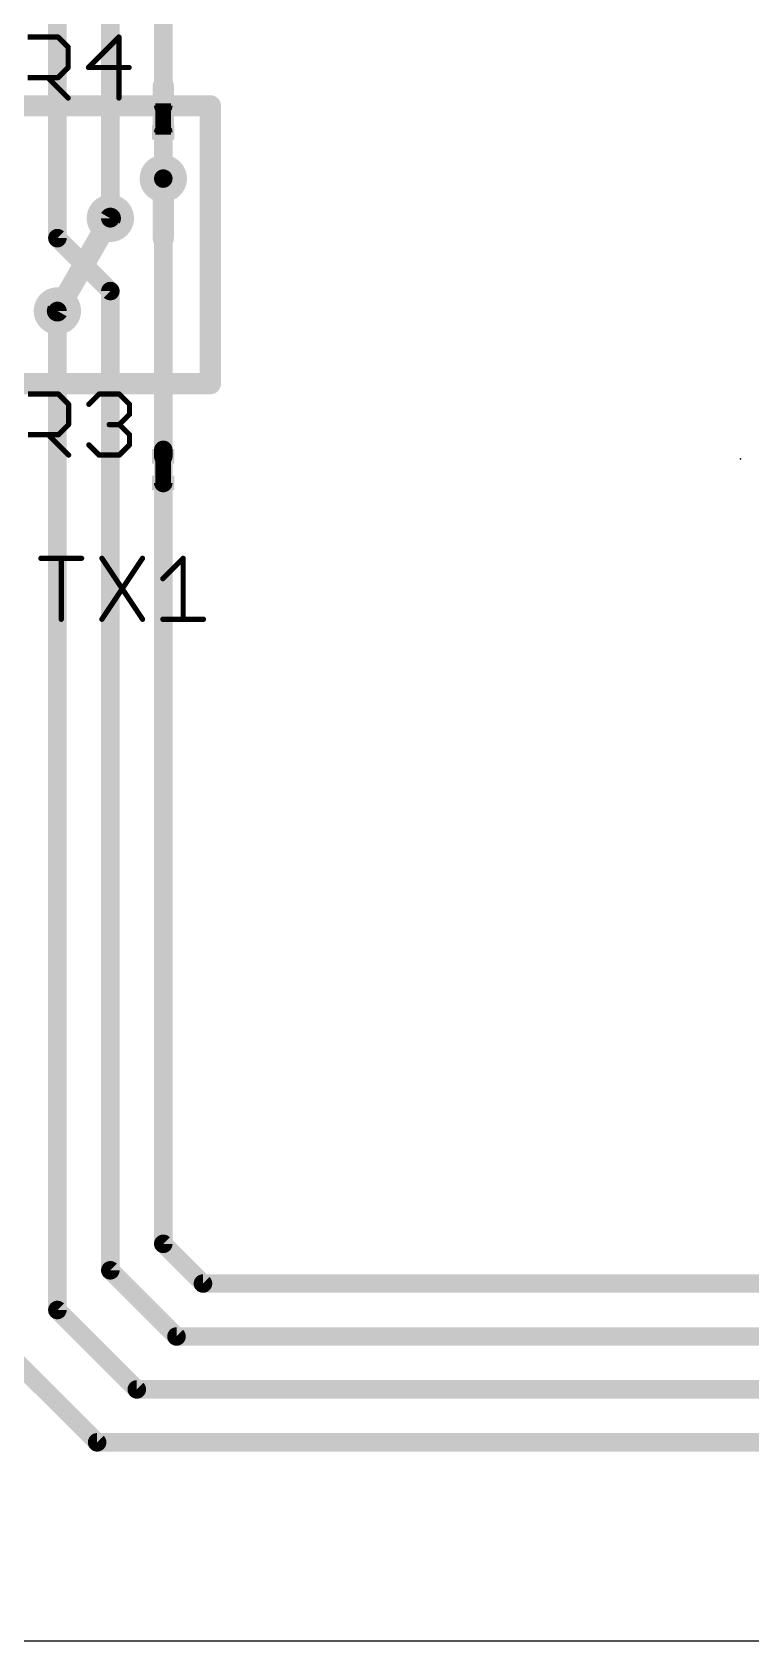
# Model space of a CAD drawing. Extents: x -16 to 117, y 0 to 53.
# Drawn here: x 54.75 to 68.54, y 0 to 30.88 of the extents above; entities that cross this region are included whole.
import ezdxf

# ---------------------------------------------------------------- set-up
doc = ezdxf.new("R2010")
doc.units = 0
for name, color, linetype in [('1', 12, 'CONTINUOUS'), ('16', 132, 'CONTINUOUS'), ('18', 110, 'CONTINUOUS'), ('20', 53, 'CONTINUOUS'), ('21', 53, 'CONTINUOUS'), ('23', 53, 'CONTINUOUS'), ('51', 253, 'CONTINUOUS')]:
    doc.layers.add(name, color=color, linetype=linetype)

# ---------------------------------------------------------------- blocks, each defined once
blk = doc.blocks.new('RECT')
blk.add_solid([(-0.5, -0.5), (0.5, -0.5), (-0.5, 0.5), (0.5, 0.5)])
blk = doc.blocks.new('ROUNDV')
at = {"const_width": 0.5}
blk.add_lwpolyline([(0, -0.25, 1), (0, 0.25, 1), (0, -0.25)], format="xyb", dxfattribs=at)

msp = doc.modelspace()

# ---------------------------------------------------------------- linework, layer by layer
at = {"layer": '1'}
for points, const_width in [([(55.23, 48.006), (55.23, 26.924)], 0.3556), ([(56.246, 27.305), (56.246, 47.244)], 0.3556), ([(57.262, 46.228), (57.262, 29.465)], 0.3556), ([(57.262, 28.955), (57.262, 29.845)], 0.4064), ([(57.262, 28.067), (57.262, 28.955)], 0.3556), ([(57.262, 22.224), (57.262, 28.067)], 0.3556), ([(55.23, 26.924), (56.246, 25.908)], 0.3556), ([(56.246, 25.908), (56.246, 7.112)], 0.3556), ([(55.23, 6.35), (55.23, 25.527)], 0.3556), ([(57.262, 22.734), (57.262, 22.86)], 0.3556), ([(57.262, 7.62), (57.262, 22.734)], 0.3556), ([(58.024, 6.858), (57.262, 7.62)], 0.3556), ([(56.246, 7.112), (57.516, 5.842)], 0.3556), ([(108.316, 6.858), (58.024, 6.858)], 0.3556), ([(55.23, 6.35), (56.754, 4.826)], 0.3556), ([(57.516, 5.842), (109.078, 5.842)], 0.3556), ([(54.206, 5.596), (55.992, 3.81)], 0.3556), ([(56.754, 4.826), (109.586, 4.826)], 0.3556), ([(55.992, 3.81), (110.094, 3.81)], 0.3556)]:
    msp.add_lwpolyline(points, dxfattribs=dict(at, const_width=const_width))
for points, const_width in [([(57.3636, 29.845, 1), (57.1604, 29.845)], 0.2032), ([(57.1731, 29.465, 1), (57.3509, 29.465)], 0.1778), ([(57.1604, 28.955, 1), (57.3636, 28.955)], 0.2032), ([(57.3509, 28.955, 1), (57.1731, 28.955)], 0.1778), ([(57.3509, 28.067, 1), (57.1731, 28.067)], 0.1778), ([(57.1731, 28.067, 1), (57.3509, 28.067)], 0.1778), ([(56.1571, 27.305, 1), (56.3349, 27.305)], 0.1778), ([(55.2929, 26.9869, 1), (55.1671, 26.8611)], 0.1778), ([(55.1411, 26.924, 1), (55.3189, 26.924)], 0.1778), ([(56.3349, 25.908, 1), (56.1571, 25.908)], 0.1778), ([(56.1831, 25.8451, 1), (56.3089, 25.9709)], 0.1778), ([(55.3189, 25.527, 1), (55.1411, 25.527)], 0.1778), ([(57.3509, 22.86, 1), (57.1731, 22.86)], 0.1778), ([(57.3509, 22.734, 1), (57.1731, 22.734)], 0.1778), ([(57.1731, 22.734, 1), (57.3509, 22.734)], 0.1778), ([(57.1731, 22.224, 1), (57.3509, 22.224)], 0.1778), ([(57.3249, 7.6829, 1), (57.1991, 7.5571)], 0.1778), ([(57.1731, 7.62, 1), (57.3509, 7.62)], 0.1778), ([(56.3089, 7.1749, 1), (56.1831, 7.0491)], 0.1778), ([(56.1571, 7.112, 1), (56.3349, 7.112)], 0.1778), ([(58.024, 6.9469, 1), (58.024, 6.7691)], 0.1778), ([(57.9611, 6.7951, 1), (58.0869, 6.9209)], 0.1778), ([(55.2929, 6.4129, 1), (55.1671, 6.2871)], 0.1778), ([(55.1411, 6.35, 1), (55.3189, 6.35)], 0.1778), ([(57.516, 5.9309, 1), (57.516, 5.7531)], 0.1778), ([(57.4531, 5.7791, 1), (57.5789, 5.9049)], 0.1778), ([(56.754, 4.9149, 1), (56.754, 4.7371)], 0.1778), ([(56.6911, 4.7631, 1), (56.8169, 4.8889)], 0.1778), ([(55.992, 3.8989, 1), (55.992, 3.7211)], 0.1778), ([(55.9291, 3.7471, 1), (56.0549, 3.8729)], 0.1778)]:
    msp.add_lwpolyline(points, format="xyb", dxfattribs=dict(at, const_width=const_width))
at = {"layer": '16', "const_width": 0.4064}
for points in [[(52.07, 29.464), (58.166, 29.464)], [(58.166, 29.464), (58.166, 24.13)], [(57.262, 28.067), (57.262, 26.924)], [(55.23, 25.527), (56.246, 27.305)], [(58.166, 24.13), (52.07, 24.13)]]:
    msp.add_lwpolyline(points, dxfattribs=at)
at = {"layer": '16', "const_width": 0.2032}
for points in [[(58.2676, 29.464, 1), (58.0644, 29.464)], [(58.166, 29.3624, 1), (58.166, 29.5656)], [(57.3636, 28.067, 1), (57.1604, 28.067)], [(56.3342, 27.2546, 1), (56.1578, 27.3554)], [(57.1604, 26.924, 1), (57.3636, 26.924)], [(55.1418, 25.5774, 1), (55.3182, 25.4766)], [(58.0644, 24.13, 1), (58.2676, 24.13)], [(58.166, 24.0284, 1), (58.166, 24.2316)]]:
    msp.add_lwpolyline(points, format="xyb", dxfattribs=at)
at = {"layer": '20'}
msp.add_line((3, 0), (114.46, 0), dxfattribs=at)
at = {"layer": '21', "const_width": 0.1016}
for points in [[(54.6568, 30.7842), (55.2415, 30.7842)], [(55.2415, 30.7842), (55.4364, 30.5893)], [(55.4364, 30.5893), (55.4364, 30.1995)], [(56.4109, 30.7842), (55.8262, 30.1995)], [(56.4109, 29.6148), (56.4109, 30.7842)], [(55.2415, 30.0046), (54.6568, 30.0046)], [(55.0466, 30.0046), (55.4364, 29.6148)], [(55.4364, 30.1995), (55.2415, 30.0046)], [(55.8262, 30.1995), (56.6058, 30.1995)], [(54.6648, 23.9302), (55.2495, 23.9302)], [(55.2495, 23.9302), (55.4444, 23.7353)], [(55.4444, 23.7353), (55.4444, 23.3455)], [(55.8342, 23.7353), (56.0291, 23.9302)], [(56.0291, 23.9302), (56.4189, 23.9302)], [(56.4189, 23.9302), (56.6138, 23.7353)], [(56.6138, 23.7353), (56.6138, 23.5404)], [(56.6138, 23.5404), (56.4189, 23.3455)], [(55.2495, 23.1506), (54.6648, 23.1506)], [(55.0546, 23.1506), (55.4444, 22.7608)], [(55.4444, 23.3455), (55.2495, 23.1506)], [(56.4189, 23.3455), (56.224, 23.3455)], [(56.4189, 23.3455), (56.6138, 23.1506)], [(56.6138, 23.1506), (56.6138, 22.9557)], [(56.0291, 22.7608), (55.8342, 22.9557)], [(56.6138, 22.9557), (56.4189, 22.7608)], [(56.4189, 22.7608), (56.0291, 22.7608)], [(54.9148, 20.7782), (55.6944, 20.7782)], [(55.3046, 19.6088), (55.3046, 20.7782)], [(56.0842, 20.7782), (56.8638, 19.6088)], [(56.8638, 20.7782), (56.0842, 19.6088)], [(57.2536, 20.3884), (57.6434, 20.7782)], [(57.6434, 20.7782), (57.6434, 19.6088)], [(57.2536, 19.6088), (58.0332, 19.6088)]]:
    msp.add_lwpolyline(points, dxfattribs=at)
at = {"layer": '21', "const_width": 0.0508}
for points in [[(55.2595, 30.8022, 1), (55.2235, 30.7662)], [(55.2415, 30.7588, 1), (55.2415, 30.8096)], [(55.4618, 30.5893, 1), (55.411, 30.5893)], [(55.4184, 30.5713, 1), (55.4544, 30.6073)], [(56.4363, 30.7842, 1), (56.3855, 30.7842)], [(56.4289, 30.7662, 1), (56.3929, 30.8022)], [(55.0646, 30.0226, 1), (55.0286, 29.9866)], [(55.2235, 30.0226, 1), (55.2595, 29.9866)], [(55.2415, 29.9792, 1), (55.2415, 30.03)], [(55.411, 30.1995, 1), (55.4618, 30.1995)], [(55.4544, 30.1815, 1), (55.4184, 30.2175)], [(55.8082, 30.2175, 1), (55.8442, 30.1815)], [(55.8262, 30.2249, 1), (55.8262, 30.1741)], [(56.6058, 30.1741, 1), (56.6058, 30.2249)], [(55.4184, 29.5968, 1), (55.4544, 29.6328)], [(56.3855, 29.6148, 1), (56.4363, 29.6148)], [(55.2675, 23.9482, 1), (55.2315, 23.9122)], [(55.2495, 23.9048, 1), (55.2495, 23.9556)], [(55.4698, 23.7353, 1), (55.419, 23.7353)], [(55.4264, 23.7173, 1), (55.4624, 23.7533)], [(55.8162, 23.7533, 1), (55.8522, 23.7173)], [(56.0291, 23.9556, 1), (56.0291, 23.9048)], [(56.0471, 23.9122, 1), (56.0111, 23.9482)], [(56.4369, 23.9482, 1), (56.4009, 23.9122)], [(56.4189, 23.9048, 1), (56.4189, 23.9556)], [(56.6392, 23.7353, 1), (56.5884, 23.7353)], [(56.5958, 23.7173, 1), (56.6318, 23.7533)], [(56.5884, 23.5404, 1), (56.6392, 23.5404)], [(56.6318, 23.5224, 1), (56.5958, 23.5584)], [(55.0726, 23.1686, 1), (55.0366, 23.1326)], [(55.2315, 23.1686, 1), (55.2675, 23.1326)], [(55.2495, 23.1252, 1), (55.2495, 23.176)], [(55.419, 23.3455, 1), (55.4698, 23.3455)], [(55.4624, 23.3275, 1), (55.4264, 23.3635)], [(56.224, 23.3709, 1), (56.224, 23.3201)], [(56.4369, 23.3635, 1), (56.4009, 23.3275)], [(56.4009, 23.3635, 1), (56.4369, 23.3275)], [(56.4189, 23.3201, 1), (56.4189, 23.3709)], [(56.6392, 23.1506, 1), (56.5884, 23.1506)], [(56.5958, 23.1326, 1), (56.6318, 23.1686)], [(55.8522, 22.9737, 1), (55.8162, 22.9377)], [(56.5884, 22.9557, 1), (56.6392, 22.9557)], [(56.6318, 22.9377, 1), (56.5958, 22.9737)], [(55.4264, 22.7428, 1), (55.4624, 22.7788)], [(56.0291, 22.7862, 1), (56.0291, 22.7354)], [(56.0111, 22.7428, 1), (56.0471, 22.7788)], [(56.4009, 22.7788, 1), (56.4369, 22.7428)], [(56.4189, 22.7354, 1), (56.4189, 22.7862)], [(54.9148, 20.8036, 1), (54.9148, 20.7528)], [(55.33, 20.7782, 1), (55.2792, 20.7782)], [(55.6944, 20.7528, 1), (55.6944, 20.8036)], [(56.1053, 20.7923, 1), (56.0631, 20.7641)], [(56.8849, 20.7641, 1), (56.8427, 20.7923)], [(57.6688, 20.7782, 1), (57.618, 20.7782)], [(57.6614, 20.7602, 1), (57.6254, 20.7962)], [(57.2356, 20.4064, 1), (57.2716, 20.3704)], [(55.2792, 19.6088, 1), (55.33, 19.6088)], [(56.0631, 19.6229, 1), (56.1053, 19.5947)], [(56.8427, 19.5947, 1), (56.8849, 19.6229)], [(57.2536, 19.6342, 1), (57.2536, 19.5834)], [(57.618, 19.6088, 1), (57.6688, 19.6088)], [(58.0332, 19.5834, 1), (58.0332, 19.6342)]]:
    msp.add_lwpolyline(points, format="xyb", dxfattribs=at)
at = {"layer": '23'}
for p in [(57.262, 29.21), (68.342, 22.686), (57.262, 22.479)]:
    msp.add_point(p, dxfattribs=at)

# ---------------------------------------------------------------- block references
at = {"layer": '1', "xscale": 0.28, "yscale": 0.43}
for p, rotation in [((57.262, 29.465), 90), ((57.262, 28.955), 90), ((57.262, 22.734), 270), ((57.262, 22.224), 270)]:
    msp.add_blockref('RECT', p, dxfattribs=dict(at, rotation=rotation))
at = {"layer": '18', "xscale": 0.908, "yscale": 0.908}
for p in [(57.262, 28.067), (57.262, 28.067), (56.246, 27.305), (56.246, 27.305), (55.23, 25.527), (55.23, 25.527)]:
    msp.add_blockref('ROUNDV', p, dxfattribs=at)
at = {"layer": '21', "xscale": 0.3, "yscale": 0.3}
for p, rotation in [((57.262, 29.21), 90), ((57.262, 22.479), 270)]:
    msp.add_blockref('RECT', p, dxfattribs=dict(at, rotation=rotation))
at = {"layer": '51', "xscale": 0.15, "yscale": 0.3}
for p, rotation in [((57.262, 29.435), 90), ((57.262, 28.985), 90), ((57.262, 22.704), 270), ((57.262, 22.254), 270)]:
    msp.add_blockref('RECT', p, dxfattribs=dict(at, rotation=rotation))

doc.saveas('drawing.dxf')
